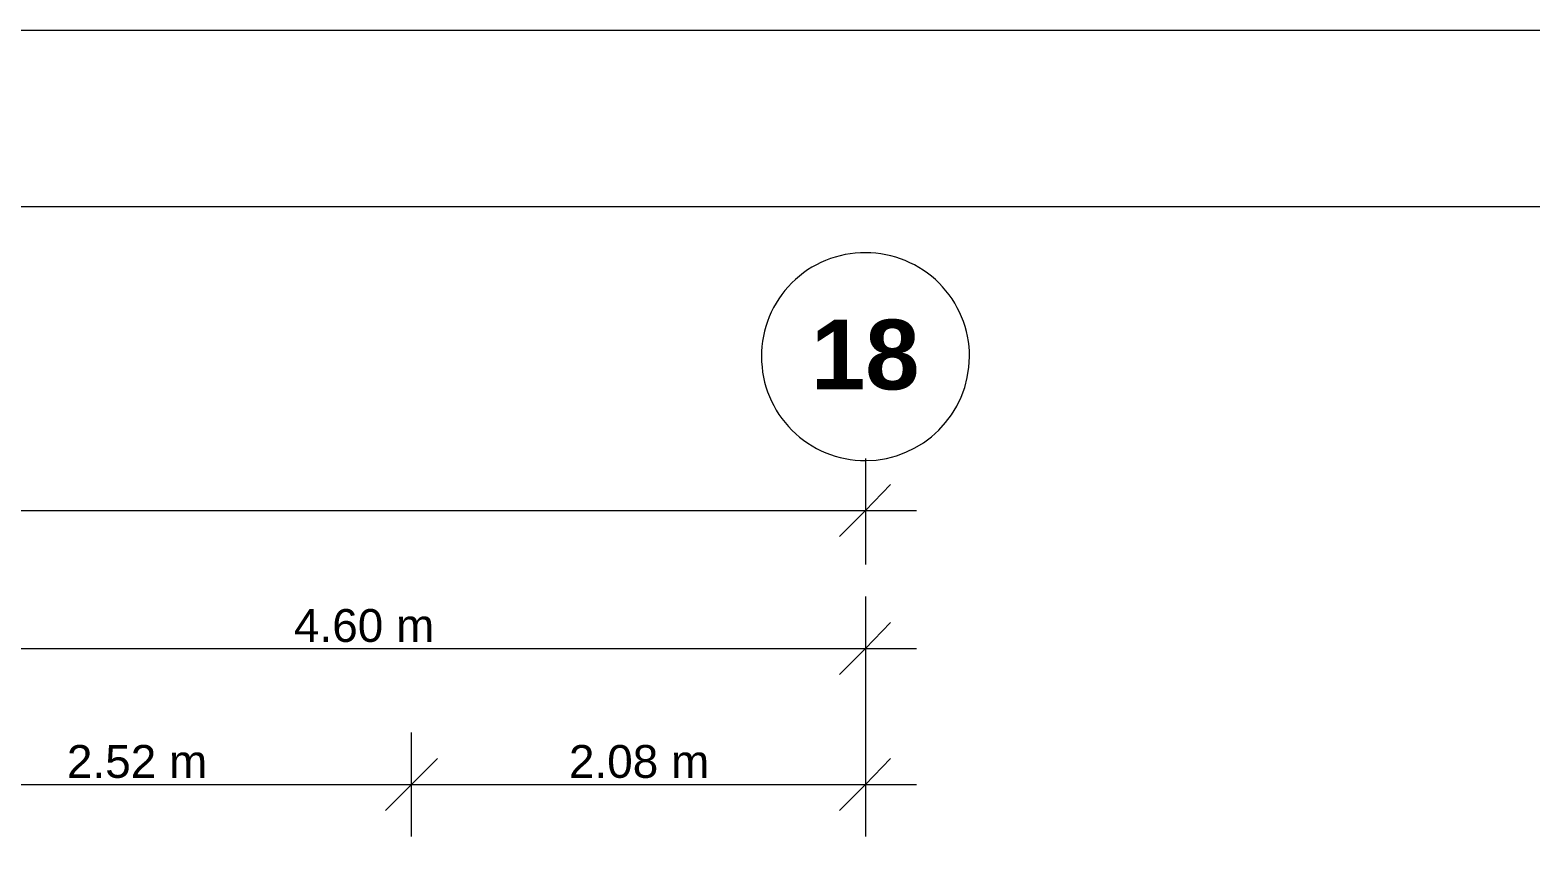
# Model space of a CAD drawing. Header units: metres. Extents: x 98 to 337, y -7 to 53.
# Drawn here: x 154.69 to 161.57, y 49.69 to 53.4 of the extents above; entities that cross this region are included whole.
import ezdxf

# ---------------------------------------------------------------- set-up
doc = ezdxf.new("R2010")
doc.units = ezdxf.units.M
doc.layers.add('PDF_Geometry', color=7, linetype='Continuous', lineweight=0, true_color=0xaaaaaa)
doc.layers.add('PDF_Text', color=7, linetype='Continuous', lineweight=0)
doc.styles.add('PDF Helvetica', font='')
doc.styles.add('PDF Helvetica Bold', font='')
doc.styles.get('PDF Helvetica').set_extended_font_data('Helvetica')
doc.styles.get('PDF Helvetica Bold').set_extended_font_data('Helvetica', bold=True)

msp = doc.modelspace()

# ---------------------------------------------------------------- linework, layer by layer
at = {"layer": 'PDF_Geometry', "color": 7, "lineweight": 0}
msp.add_lwpolyline([(188.0788, 53.3989), (188.0788, -6.5801), (98.1077, -6.5801), (98.1077, 53.3989)], close=True, dxfattribs=at)
msp.add_lwpolyline([(187.6018, 52.5879), (99.2073, 52.5879), (99.2073, -5.9158), (187.6018, -5.9158)], dxfattribs=at)
at = {"layer": 'PDF_Geometry', "lineweight": 0}
msp.add_lwpolyline([(158.5174, 52.3781, 0.418245), (158.0409, 51.9015, 0.414669), (158.5174, 51.4251, 0.411074), (158.9939, 51.9015, 0.414659)], format="xyb", close=True, dxfattribs=at)
for points in [[(158.5174, 51.4342), (158.5174, 51.196), (158.5174, 50.9578)], [(158.5174, 51.4251), (158.5174, 50.9486)], [(158.6319, 51.3151), (158.5174, 51.196), (158.3983, 51.0768)], [(107.6972, 51.196), (158.751, 51.196)], [(158.5174, 50.8019), (158.5174, 50.5637), (158.5174, 50.3255)], [(158.5174, 50.7882), (158.5174, 50.6278)], [(158.6319, 50.6829), (158.5174, 50.5637), (158.3983, 50.4446)], [(107.6972, 50.5637), (117.1309, 50.5637), (126.3264, 50.5637), (135.5219, 50.5637), (144.7219, 50.5637), (153.9174, 50.5637), (158.751, 50.5637)], [(158.5174, 50.4721), (158.5174, 49.8352)], [(156.4373, 49.7023), (156.4373, 49.9406), (156.4373, 50.1789)], [(158.5174, 50.1789), (158.5174, 49.9406), (158.5174, 49.7023)], [(156.5564, 50.0597), (156.4373, 49.9406), (156.3181, 49.8215)], [(158.6319, 50.0597), (158.5174, 49.9406), (158.3983, 49.8215)], [(153.9174, 49.9406), (156.4373, 49.9406), (158.751, 49.9406)]]:
    msp.add_lwpolyline(points, dxfattribs=at)

# ---------------------------------------------------------------- texts
at = {"layer": 'PDF_Text', "lineweight": 0, "attachment_point": 4}
for s, insert, char_height, style in [('18', (158.2674, 51.9091), 0.32008, 'PDF Helvetica Bold'), ('4.60 m', (155.8986, 50.6684), 0.15053, 'PDF Helvetica'), ('2.52 m', (154.8585, 50.0453), 0.15053, 'PDF Helvetica'), ('2.08 m', (157.1586, 50.0453), 0.15053, 'PDF Helvetica')]:
    msp.add_mtext(s, dxfattribs=dict(at, insert=insert, char_height=char_height, style=style))

doc.saveas('drawing.dxf')
